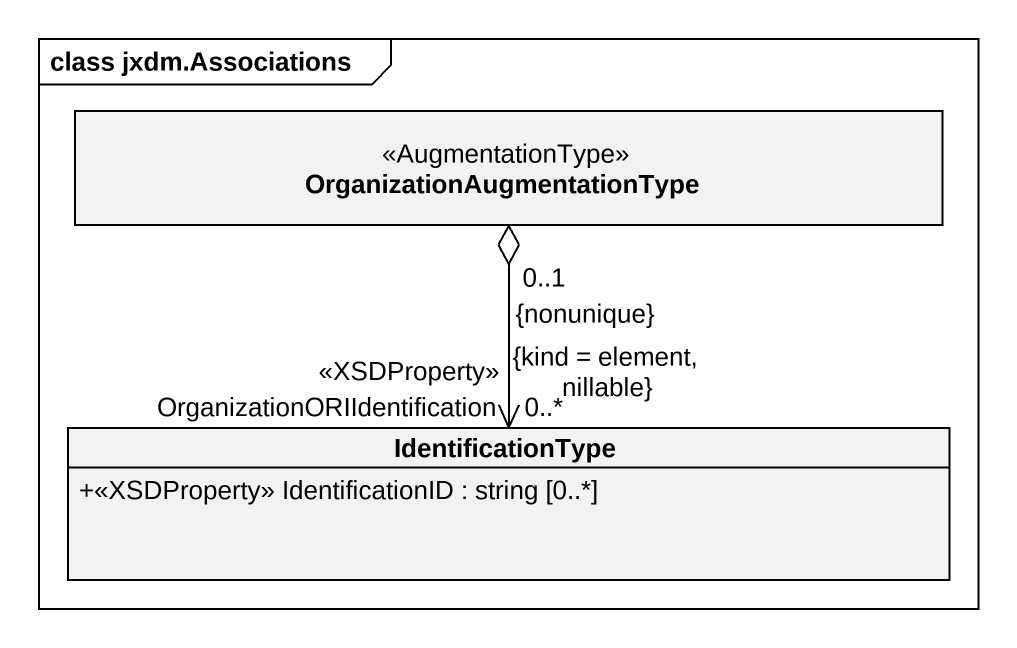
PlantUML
@startuml
mainframe class jxdm.Associations
hide circle
hide empty members
skinparam classAttributeIconSize 0
class OrganizationAugmentationType <<AugmentationType>>
class IdentificationType {
  +<<XSDProperty>> IdentificationID : string [0..*]
}
OrganizationAugmentationType "0..1\n{nonunique}" o--> "OrganizationORIIdentification\n<<XSDProperty>>\n0..*\n{kind = element, nillable}" IdentificationType
@enduml
